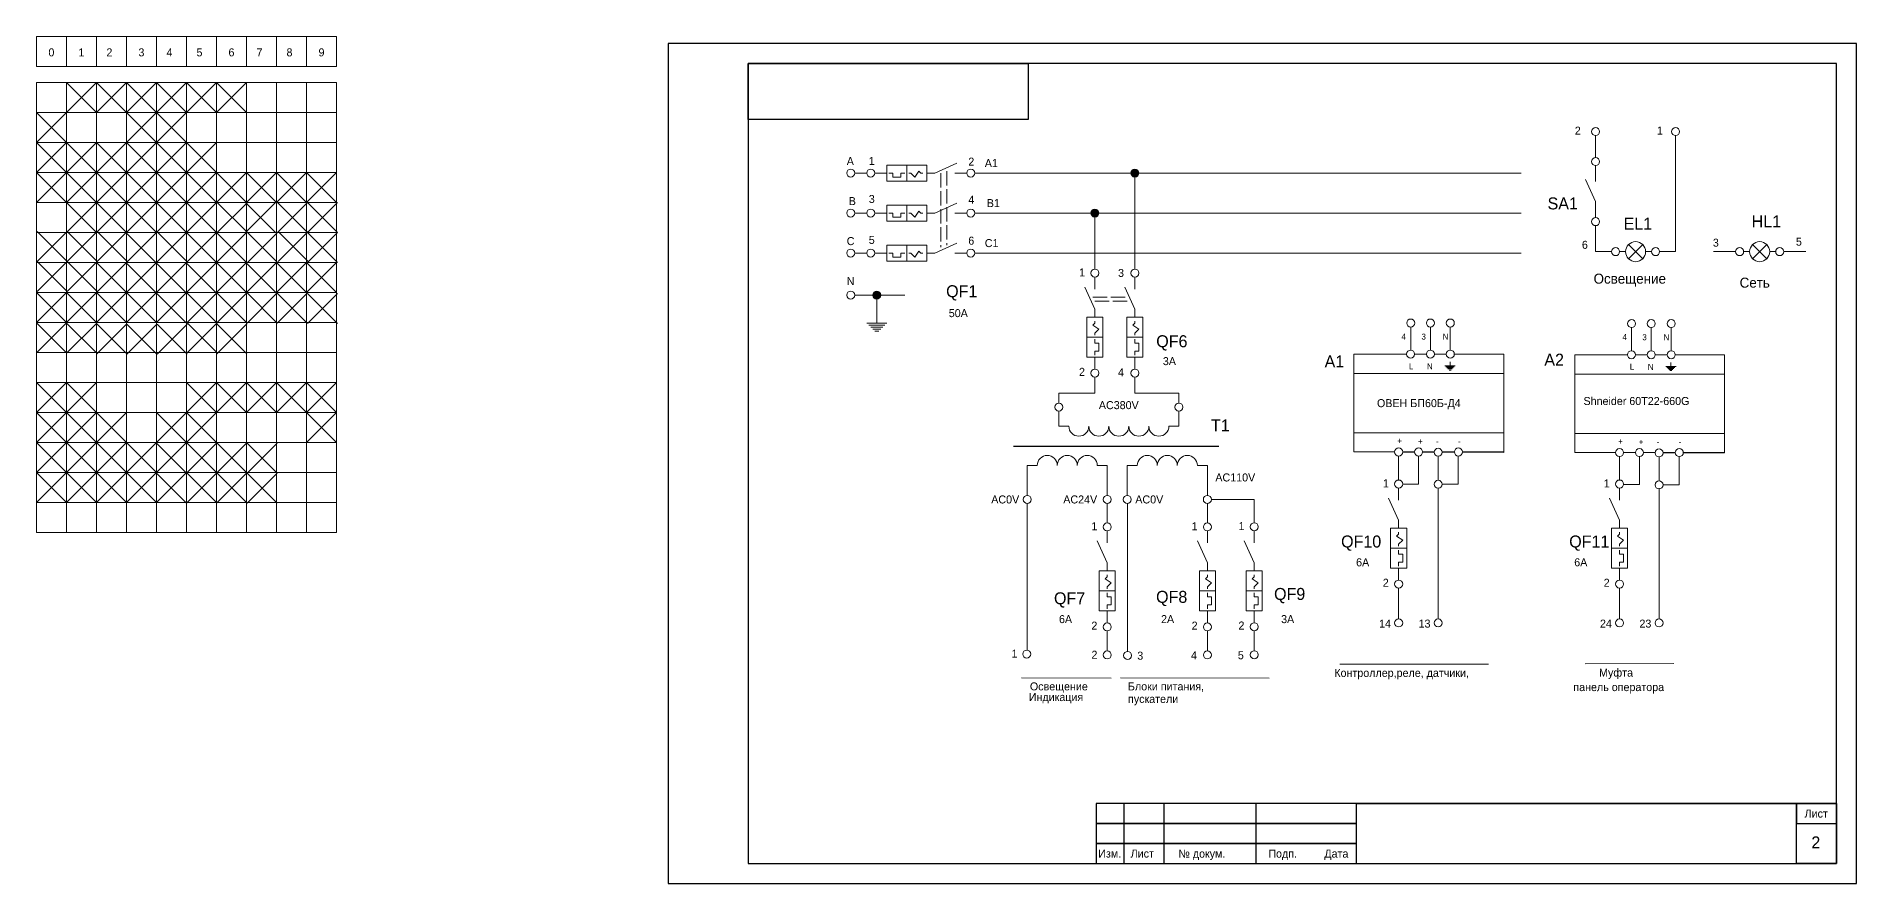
# Model space of a CAD drawing. Header units: millimetres. Extents: x -171 to 3674, y -1112 to 795.
# Drawn here: x 1458.3 to 1913.1, y -584.8 to -373.1 of the extents above; entities that cross this region are included whole.
import ezdxf

# ---------------------------------------------------------------- set-up
doc = ezdxf.new("R2010")
doc.units = ezdxf.units.MM
doc.linetypes.add('ACAD_ISO02W100', pattern=[15, 12, -3])
for name, color, linetype, lineweight in [('Маркировка', 7, 'Continuous', 25), ('РАМКА', 7, 'Continuous', 30), ('Элементы', 7, 'Continuous', 18)]:
    doc.layers.add(name, color=color, linetype=linetype, lineweight=lineweight)
doc.styles.get("Standard").update_dxf_attribs({"font": 'cad2win.shx'})

msp = doc.modelspace()

# ---------------------------------------------------------------- hatches: boundary and pattern name
at = {"layer": 'Элементы'}
h = msp.add_hatch(color=256, dxfattribs=at)
h.dxf.hatch_style = 1
h.paths.add_polyline_path([(1733.75, -407.25, 1), (1731.75, -407.25, 1)])
h = msp.add_hatch(color=256, dxfattribs=at)
h.dxf.hatch_style = 1
h.paths.add_polyline_path([(1723.75, -417.25, 1), (1721.75, -417.25, 1)])
h = msp.add_hatch(color=256, dxfattribs=at)
h.dxf.hatch_style = 1
h.paths.add_polyline_path([(1669.25, -437.75, 1), (1667.25, -437.75, 1)])

# ---------------------------------------------------------------- linework, layer by layer
at = {"layer": 'РАМКА'}
for p, q in [((1908.1, -379.83), (1636.1, -379.83)), ((1636.1, -379.83), (1636.1, -579.83)), ((1908.1, -579.83), (1908.1, -379.83)), ((1636.1, -579.83), (1908.1, -579.83)), ((1723.1, -579.83), (1908.1, -579.83)), ((1723.1, -579.83), (1908.1, -579.83)), ((1723.1, -579.83), (1908.1, -579.83))]:
    msp.add_line(p, q, dxfattribs=at)
at = {"layer": 'РАМКА', "lineweight": 35}
msp.add_line((1788.1, -564.83), (1908.1, -564.83), dxfattribs=at)
at = {"layer": 'РАМКА'}
for points in [[(1913.1, -374.83), (1616.1, -374.83), (1616.1, -584.83), (1913.1, -584.83)], [(1706.1, -379.83), (1706.1, -393.83), (1636.1, -393.83), (1636.1, -379.83)], [(1723.1, -579.83), (1740.1, -579.83), (1740.08, -564.83), (1723.08, -564.83)], [(1723.1, -569.83), (1788.1, -569.83), (1788.1, -564.83), (1723.1, -564.83)], [(1723.1, -579.83), (1730.1, -579.83), (1730.1, -564.83), (1723.1, -564.83)], [(1723.1, -579.83), (1763.1, -579.83), (1763.1, -564.83), (1723.1, -564.83)], [(1908.1, -579.83), (1898.1, -579.83), (1898.1, -564.83), (1908.1, -564.83)], [(1908.1, -564.83), (1898.1, -564.83), (1898.1, -569.83), (1908.1, -569.83)], [(1723.1, -574.83), (1788.1, -574.83), (1788.1, -569.83), (1723.1, -569.83)], [(1723.1, -579.83), (1788.1, -579.83), (1788.1, -574.83), (1723.1, -574.83)]]:
    msp.add_lwpolyline(points, close=True, dxfattribs=at)
at = {"layer": 'Элементы', "lineweight": 15}
for p, q in [((1465.76, -384.59), (1473.26, -392.09)), ((1473.26, -384.59), (1465.76, -392.09)), ((1473.26, -384.59), (1480.76, -392.09)), ((1480.76, -384.59), (1473.26, -392.09)), ((1480.76, -384.59), (1488.26, -392.09)), ((1488.26, -384.59), (1480.76, -392.09)), ((1488.26, -384.59), (1495.76, -392.09)), ((1495.76, -384.59), (1488.26, -392.09)), ((1495.76, -384.59), (1503.26, -392.09)), ((1503.26, -384.59), (1495.76, -392.09)), ((1503.26, -384.59), (1510.76, -392.09)), ((1510.76, -384.59), (1503.26, -392.09)), ((1458.26, -392.09), (1465.76, -399.59)), ((1465.76, -392.09), (1458.26, -399.59)), ((1480.76, -392.09), (1488.26, -399.59)), ((1488.26, -392.09), (1480.76, -399.59)), ((1488.26, -392.09), (1495.76, -399.59)), ((1495.76, -392.09), (1488.26, -399.59)), ((1458.26, -399.59), (1465.76, -407.09)), ((1465.76, -399.59), (1458.26, -407.09)), ((1465.76, -399.59), (1473.26, -407.09)), ((1473.26, -399.59), (1465.76, -407.09)), ((1473.26, -399.59), (1480.76, -407.09)), ((1480.76, -399.59), (1473.26, -407.09)), ((1480.76, -399.59), (1488.26, -407.09)), ((1488.26, -399.59), (1480.76, -407.09)), ((1488.26, -399.59), (1495.76, -407.09)), ((1495.76, -399.59), (1488.26, -407.09)), ((1495.76, -399.59), (1503.26, -407.09)), ((1503.26, -399.59), (1495.76, -407.09)), ((1847.88, -397.89), (1847.88, -403.39)), ((1867.88, -426.89), (1867.88, -397.89)), ((1458.26, -407.09), (1465.76, -414.59)), ((1465.76, -407.09), (1458.26, -414.59)), ((1465.76, -407.09), (1473.26, -414.59)), ((1473.26, -407.09), (1465.76, -414.59)), ((1473.26, -407.09), (1480.76, -414.59)), ((1480.76, -407.09), (1473.26, -414.59)), ((1480.76, -407.09), (1488.26, -414.59)), ((1488.26, -407.09), (1480.76, -414.59)), ((1488.26, -407.09), (1495.76, -414.59)), ((1495.76, -407.09), (1488.26, -414.59)), ((1495.76, -407.09), (1503.26, -414.59)), ((1503.26, -407.09), (1495.76, -414.59)), ((1503.26, -407.09), (1510.76, -414.59)), ((1510.76, -407.09), (1503.26, -414.59)), ((1510.76, -407.09), (1518.26, -414.59)), ((1518.26, -407.09), (1510.76, -414.59)), ((1518.26, -407.09), (1525.76, -414.59)), ((1525.76, -407.09), (1518.26, -414.59)), ((1525.76, -407.09), (1533.26, -414.59)), ((1533.26, -407.09), (1525.76, -414.59)), ((1692.75, -407.25), (1829.25, -407.25)), ((1732.75, -431.25), (1732.75, -407.25)), ((1465.76, -414.59), (1473.26, -422.09)), ((1473.26, -414.59), (1465.76, -422.09)), ((1473.26, -414.59), (1480.76, -422.09)), ((1480.76, -414.59), (1473.26, -422.09)), ((1480.76, -414.59), (1488.26, -422.09)), ((1488.26, -414.59), (1480.76, -422.09)), ((1488.26, -414.59), (1495.76, -422.09)), ((1495.76, -414.59), (1488.26, -422.09)), ((1495.76, -414.59), (1503.26, -422.09)), ((1503.26, -414.59), (1495.76, -422.09)), ((1503.47, -414.59), (1510.97, -422.09)), ((1510.97, -414.59), (1503.47, -422.09)), ((1510.47, -414.59), (1517.97, -422.09)), ((1517.97, -414.59), (1510.47, -422.09)), ((1518.47, -414.59), (1525.97, -422.09)), ((1525.97, -414.59), (1518.47, -422.09)), ((1525.97, -414.59), (1533.47, -422.09)), ((1533.47, -414.59), (1525.97, -422.09)), ((1692.75, -417.25), (1829.25, -417.25)), ((1722.75, -431.25), (1722.75, -417.25)), ((1458.47, -421.87), (1465.97, -429.37)), ((1465.97, -421.87), (1458.47, -429.37)), ((1465.97, -421.87), (1473.47, -429.37)), ((1473.47, -421.87), (1465.97, -429.37)), ((1473.47, -421.87), (1480.97, -429.37)), ((1480.97, -421.87), (1473.47, -429.37)), ((1480.69, -422.15), (1488.19, -429.65)), ((1488.19, -422.15), (1480.69, -429.65)), ((1488.41, -421.94), (1495.91, -429.44)), ((1495.91, -421.94), (1488.41, -429.44)), ((1495.76, -422.09), (1503.26, -429.59)), ((1503.26, -422.09), (1495.76, -429.59)), ((1503.26, -422.09), (1510.76, -429.59)), ((1510.76, -422.09), (1503.26, -429.59)), ((1510.97, -422.09), (1518.47, -429.59)), ((1518.47, -422.09), (1510.97, -429.59)), ((1518.69, -421.87), (1526.19, -429.37)), ((1526.19, -421.87), (1518.69, -429.37)), ((1525.97, -422.09), (1533.47, -429.59)), ((1533.47, -422.09), (1525.97, -429.59)), ((1847.88, -426.89), (1847.88, -420.39)), ((1692.75, -427.25), (1829.25, -427.25)), ((1851.88, -426.89), (1847.88, -426.89)), ((1863.88, -426.89), (1867.88, -426.89)), ((1882.88, -426.89), (1877.38, -426.89)), ((1900.38, -426.89), (1894.88, -426.89)), ((1458.47, -429.37), (1465.97, -436.87)), ((1465.97, -429.37), (1458.47, -436.87)), ((1465.97, -429.37), (1473.47, -436.87)), ((1473.47, -429.37), (1465.97, -436.87)), ((1473.26, -429.59), (1480.76, -437.09)), ((1480.76, -429.59), (1473.26, -437.09)), ((1480.69, -429.65), (1488.19, -437.15)), ((1488.19, -429.65), (1480.69, -437.15)), ((1488.19, -429.65), (1495.69, -437.15)), ((1495.69, -429.65), (1488.19, -437.15)), ((1495.69, -429.65), (1503.19, -437.15)), ((1503.19, -429.65), (1495.69, -437.15)), ((1503.26, -429.59), (1510.76, -437.09)), ((1510.76, -429.59), (1503.26, -437.09)), ((1510.69, -429.65), (1518.19, -437.15)), ((1518.19, -429.65), (1510.69, -437.15)), ((1518.26, -429.59), (1525.76, -437.09)), ((1525.76, -429.59), (1518.26, -437.09)), ((1525.76, -429.59), (1533.26, -437.09)), ((1533.26, -429.59), (1525.76, -437.09)), ((1458.26, -437.09), (1465.76, -444.59)), ((1465.76, -437.09), (1458.26, -444.59)), ((1465.76, -437.09), (1473.26, -444.59)), ((1473.26, -437.09), (1465.76, -444.59)), ((1473.26, -437.09), (1480.76, -444.59)), ((1480.76, -437.09), (1473.26, -444.59)), ((1480.76, -437.09), (1488.26, -444.59)), ((1488.26, -437.09), (1480.76, -444.59)), ((1488.19, -437.15), (1495.69, -444.65)), ((1495.69, -437.15), (1488.19, -444.65)), ((1495.82, -437.15), (1503.32, -444.65)), ((1503.32, -437.15), (1495.82, -444.65)), ((1503.32, -437.15), (1510.82, -444.65)), ((1510.82, -437.15), (1503.32, -444.65)), ((1510.89, -437.22), (1518.39, -444.72)), ((1518.39, -437.22), (1510.89, -444.72)), ((1518.45, -437.28), (1525.95, -444.78)), ((1525.95, -437.28), (1518.45, -444.78)), ((1526.01, -437.34), (1533.51, -444.84)), ((1533.51, -437.34), (1526.01, -444.84)), ((1662.75, -437.75), (1675.25, -437.75)), ((1668.25, -437.75), (1668.25, -442.75)), ((1458.32, -444.65), (1465.82, -452.15)), ((1465.82, -444.65), (1458.32, -452.15)), ((1465.82, -444.78), (1473.32, -452.28)), ((1473.32, -444.78), (1465.82, -452.28)), ((1473.32, -444.91), (1480.82, -452.41)), ((1480.82, -444.91), (1473.32, -452.41)), ((1480.89, -444.97), (1488.39, -452.47)), ((1488.39, -444.97), (1480.89, -452.47)), ((1488.45, -445.03), (1495.95, -452.53)), ((1495.95, -445.03), (1488.45, -452.53)), ((1495.95, -444.65), (1503.45, -452.15)), ((1503.45, -444.65), (1495.95, -452.15)), ((1503.32, -444.91), (1510.82, -452.41)), ((1510.82, -444.91), (1503.32, -452.41)), ((1801.68, -445.72), (1801.68, -451.5)), ((1806.59, -445.72), (1806.59, -451.5)), ((1811.58, -445.72), (1811.58, -451.5)), ((1856.87, -445.87), (1856.87, -451.65)), ((1861.78, -445.87), (1861.78, -451.65)), ((1866.77, -445.87), (1866.77, -451.65)), ((1722.75, -462.25), (1722.75, -458.25)), ((1732.75, -458.25), (1732.75, -462.25)), ((1458.26, -459.59), (1465.76, -467.09)), ((1465.76, -459.59), (1458.26, -467.09)), ((1465.76, -459.59), (1473.26, -467.09)), ((1473.26, -459.59), (1465.76, -467.09)), ((1495.76, -459.59), (1503.26, -467.09)), ((1503.26, -459.59), (1495.76, -467.09)), ((1503.26, -459.59), (1510.76, -467.09)), ((1510.76, -459.59), (1503.26, -467.09)), ((1510.76, -459.59), (1518.26, -467.09)), ((1518.26, -459.59), (1510.76, -467.09)), ((1518.26, -459.59), (1525.76, -467.09)), ((1525.76, -459.59), (1518.26, -467.09)), ((1525.76, -459.59), (1533.26, -467.09)), ((1533.26, -459.59), (1525.76, -467.09)), ((1713.75, -464.75), (1713.75, -462.25)), ((1713.75, -462.25), (1722.75, -462.25)), ((1732.75, -462.25), (1743.75, -462.25)), ((1743.75, -462.25), (1743.75, -464.75)), ((1458.26, -467.09), (1465.76, -474.59)), ((1465.76, -467.09), (1458.26, -474.59)), ((1465.76, -467.09), (1473.26, -474.59)), ((1473.26, -467.09), (1465.76, -474.59)), ((1473.26, -467.09), (1480.76, -474.59)), ((1480.76, -467.09), (1473.26, -474.59)), ((1488.26, -467.09), (1495.76, -474.59)), ((1495.76, -467.09), (1488.26, -474.59)), ((1495.76, -467.09), (1503.26, -474.59)), ((1503.26, -467.09), (1495.76, -474.59)), ((1525.76, -467.09), (1533.26, -474.59)), ((1533.26, -467.09), (1525.76, -474.59)), ((1713.75, -470.5), (1713.75, -466.75)), ((1743.75, -470.5), (1743.75, -466.75)), ((1716.25, -470.5), (1713.75, -470.5)), ((1741.25, -470.5), (1743.75, -470.5)), ((1458.26, -474.59), (1465.76, -482.09)), ((1465.76, -474.59), (1458.26, -482.09)), ((1465.76, -474.59), (1473.26, -482.09)), ((1473.26, -474.59), (1465.76, -482.09)), ((1473.26, -474.59), (1480.76, -482.09)), ((1480.76, -474.59), (1473.26, -482.09)), ((1480.76, -474.59), (1488.26, -482.09)), ((1488.26, -474.59), (1480.76, -482.09)), ((1488.19, -474.65), (1495.69, -482.15)), ((1495.69, -474.65), (1488.19, -482.15)), ((1495.82, -474.65), (1503.32, -482.15)), ((1503.32, -474.65), (1495.82, -482.15)), ((1503.32, -474.65), (1510.82, -482.15)), ((1510.82, -474.65), (1503.32, -482.15)), ((1510.89, -474.72), (1518.39, -482.22)), ((1518.39, -474.72), (1510.89, -482.22)), ((1458.26, -482.09), (1465.76, -489.59)), ((1465.76, -482.09), (1458.26, -489.59)), ((1465.76, -482.09), (1473.26, -489.59)), ((1473.26, -482.09), (1465.76, -489.59)), ((1473.26, -482.09), (1480.76, -489.59)), ((1480.76, -482.09), (1473.26, -489.59)), ((1480.76, -482.09), (1488.26, -489.59)), ((1488.26, -482.09), (1480.76, -489.59)), ((1705.86, -480.32), (1705.86, -487.82)), ((1705.86, -480.32), (1708.36, -480.32)), ((1723.36, -480.32), (1725.86, -480.32)), ((1725.86, -480.32), (1725.86, -487.82)), ((1730.86, -480.32), (1730.86, -487.82)), ((1730.86, -480.32), (1733.36, -480.32)), ((1748.36, -480.32), (1750.86, -480.32)), ((1750.86, -480.32), (1750.86, -487.82)), ((1798.67, -477.96), (1798.67, -483.96)), ((1803.66, -477.96), (1803.66, -484.96)), ((1808.54, -478.03), (1808.54, -484.03)), ((1813.54, -478.03), (1813.54, -485.03)), ((1853.86, -478.11), (1853.86, -483.96)), ((1858.85, -478.11), (1858.85, -485.11)), ((1863.73, -478.17), (1863.73, -484.17)), ((1868.73, -478.17), (1868.73, -485.17)), ((1488.19, -482.15), (1495.69, -489.65)), ((1495.69, -482.15), (1488.19, -489.65)), ((1495.82, -482.15), (1503.32, -489.65)), ((1503.32, -482.15), (1495.82, -489.65)), ((1503.32, -482.15), (1510.82, -489.65)), ((1510.82, -482.15), (1503.32, -489.65)), ((1510.89, -482.22), (1518.39, -489.72)), ((1518.39, -482.22), (1510.89, -489.72)), ((1803.66, -484.96), (1799.67, -484.96)), ((1808.54, -486.03), (1808.54, -518.69)), ((1813.54, -485.03), (1809.54, -485.03)), ((1858.85, -485.11), (1854.85, -485.1)), ((1863.73, -486.03), (1863.73, -518.69)), ((1868.73, -485.17), (1864.73, -485.17)), ((1705.86, -489.82), (1705.86, -526.48)), ((1725.86, -489.82), (1725.86, -494.61)), ((1730.93, -489.82), (1730.93, -526.82)), ((1750.86, -489.82), (1750.86, -494.61)), ((1751.86, -488.82), (1762.59, -488.82)), ((1762.59, -488.82), (1762.59, -494.65)), ((1798.67, -510.96), (1798.67, -518.69)), ((1853.86, -510.96), (1853.86, -518.69)), ((1725.83, -521.68), (1725.83, -526.68)), ((1750.88, -521.68), (1750.88, -526.68)), ((1762.59, -521.65), (1762.59, -526.65)), ((1783.96, -529.95), (1821.08, -530.01)), ((1845.28, -529.91), (1867.44, -529.8)), ((1704.39, -533.44), (1726.8, -533.47)), ((1729.18, -533.42), (1766.3, -533.47))]:
    msp.add_line(p, q, dxfattribs=at)
at = {"layer": 'Элементы'}
for p, q in [((1682.75, -407.25), (1688.25, -404.75)), ((1662.75, -407.25), (1665.75, -407.25)), ((1667.75, -407.25), (1670.75, -407.25)), ((1671.25, -407.25), (1672.25, -407.25)), ((1672.25, -407.25), (1672.25, -408.25)), ((1672.25, -408.25), (1674.25, -408.25)), ((1674.25, -408.25), (1674.25, -407.25)), ((1674.25, -407.25), (1675.25, -407.25)), ((1675.75, -405.25), (1675.75, -409.25)), ((1676.25, -407.25), (1676.75, -407.25)), ((1676.75, -407.25), (1677.75, -408.25)), ((1677.75, -408.25), (1678.75, -406.75)), ((1678.75, -406.75), (1679.25, -407.25)), ((1679.25, -407.25), (1679.75, -407.25)), ((1680.75, -407.25), (1682.75, -407.25)), ((1687.75, -407.25), (1690.75, -407.25)), ((1847.88, -414.39), (1845.38, -408.89)), ((1847.88, -409.39), (1847.88, -405.39)), ((1662.75, -417.25), (1665.75, -417.25)), ((1667.75, -417.25), (1670.75, -417.25)), ((1671.25, -417.25), (1672.25, -417.25)), ((1672.25, -417.25), (1672.25, -418.25)), ((1672.25, -418.25), (1674.25, -418.25)), ((1674.25, -418.25), (1674.25, -417.25)), ((1674.25, -417.25), (1675.25, -417.25)), ((1675.75, -415.25), (1675.75, -419.25)), ((1676.25, -417.25), (1676.75, -417.25)), ((1676.75, -417.25), (1677.75, -418.25)), ((1677.75, -418.25), (1678.75, -416.75)), ((1678.75, -416.75), (1679.25, -417.25)), ((1679.25, -417.25), (1679.75, -417.25)), ((1680.75, -417.25), (1682.75, -417.25)), ((1682.75, -417.25), (1688.25, -414.75)), ((1687.75, -417.25), (1690.75, -417.25)), ((1847.88, -418.39), (1847.88, -414.39)), ((1662.75, -427.25), (1665.75, -427.25)), ((1667.75, -427.25), (1670.75, -427.25)), ((1671.25, -427.25), (1672.25, -427.25)), ((1672.25, -427.25), (1672.25, -428.25)), ((1674.25, -428.25), (1674.25, -427.25)), ((1674.25, -427.25), (1675.25, -427.25)), ((1675.75, -425.25), (1675.75, -429.25)), ((1676.25, -427.25), (1676.75, -427.25)), ((1676.75, -427.25), (1677.75, -428.25)), ((1677.75, -428.25), (1678.75, -426.75)), ((1678.75, -426.75), (1679.25, -427.25)), ((1679.25, -427.25), (1679.75, -427.25)), ((1680.75, -427.25), (1682.75, -427.25)), ((1682.75, -427.25), (1688.25, -424.75)), ((1687.75, -427.25), (1690.75, -427.25)), ((1853.88, -426.89), (1855.38, -426.89)), ((1856.12, -428.66), (1859.65, -425.12)), ((1856.12, -425.12), (1859.65, -428.66)), ((1861.88, -426.89), (1860.38, -426.89)), ((1884.88, -426.89), (1886.38, -426.89)), ((1887.12, -428.66), (1890.65, -425.12)), ((1887.12, -425.12), (1890.65, -428.66)), ((1892.88, -426.89), (1891.38, -426.89)), ((1672.25, -428.25), (1674.25, -428.25)), ((1722.75, -441.25), (1720.25, -435.75)), ((1722.75, -436.25), (1722.75, -433.25)), ((1732.75, -441.25), (1730.25, -435.75)), ((1732.75, -436.25), (1732.75, -433.25)), ((1665.75, -444.75), (1670.75, -444.75)), ((1666.25, -445.25), (1670.25, -445.25)), ((1668.25, -442.75), (1668.25, -444.75)), ((1722.25, -445.25), (1722.75, -444.75)), ((1723.75, -446.25), (1722.25, -445.25)), ((1722.75, -443.25), (1722.75, -441.25)), ((1722.75, -444.75), (1722.75, -444.25)), ((1732.25, -445.25), (1732.75, -444.75)), ((1733.75, -446.25), (1732.25, -445.25)), ((1732.75, -443.25), (1732.75, -441.25)), ((1732.75, -444.75), (1732.75, -444.25)), ((1666.75, -445.75), (1669.75, -445.75)), ((1667.25, -446.25), (1669.25, -446.25)), ((1667.75, -446.75), (1668.75, -446.75)), ((1720.75, -448.25), (1724.75, -448.25)), ((1722.75, -447.25), (1723.75, -446.25)), ((1722.75, -447.75), (1722.75, -447.25)), ((1722.75, -449.75), (1722.75, -448.75)), ((1723.75, -449.75), (1722.75, -449.75)), ((1723.75, -451.75), (1723.75, -449.75)), ((1730.75, -448.25), (1734.75, -448.25)), ((1732.75, -447.25), (1733.75, -446.25)), ((1732.75, -447.75), (1732.75, -447.25)), ((1732.75, -449.75), (1732.75, -448.75)), ((1733.75, -449.75), (1732.75, -449.75)), ((1733.75, -451.75), (1733.75, -449.75)), ((1722.75, -452.75), (1722.75, -451.75)), ((1722.75, -451.75), (1723.75, -451.75)), ((1722.75, -456.25), (1722.75, -453.25)), ((1732.75, -452.75), (1732.75, -451.75)), ((1732.75, -451.75), (1733.75, -451.75)), ((1732.75, -456.25), (1732.75, -453.25)), ((1811.5, -454.41), (1811.5, -455.44)), ((1866.7, -454.55), (1866.7, -455.58)), ((1810.22, -455.44), (1812.79, -455.44)), ((1810.48, -455.7), (1812.53, -455.7)), ((1810.73, -455.95), (1812.27, -455.95)), ((1810.99, -456.21), (1812.02, -456.21)), ((1811.25, -456.47), (1811.76, -456.47)), ((1865.41, -455.58), (1867.98, -455.58)), ((1865.67, -455.84), (1867.72, -455.84)), ((1865.92, -456.1), (1867.47, -456.1)), ((1866.18, -456.35), (1867.21, -456.35)), ((1866.44, -456.61), (1866.95, -456.61)), ((1798.67, -488.96), (1798.67, -485.96)), ((1853.86, -488.96), (1853.86, -485.96)), ((1798.67, -493.96), (1796.17, -488.46)), ((1853.86, -493.96), (1851.36, -488.46)), ((1798.67, -495.96), (1798.67, -493.96)), ((1853.86, -495.96), (1853.86, -493.96)), ((1725.83, -504.68), (1723.33, -499.18)), ((1725.83, -499.68), (1725.83, -496.68)), ((1750.88, -504.68), (1748.38, -499.18)), ((1750.88, -499.68), (1750.88, -496.68)), ((1762.59, -504.65), (1760.09, -499.15)), ((1762.59, -499.65), (1762.59, -496.65)), ((1798.17, -497.96), (1798.67, -497.46)), ((1799.67, -498.96), (1798.17, -497.96)), ((1798.67, -497.46), (1798.67, -496.96)), ((1798.67, -499.96), (1799.67, -498.96)), ((1798.67, -500.46), (1798.67, -499.96)), ((1853.36, -497.96), (1853.86, -497.46)), ((1854.86, -498.96), (1853.36, -497.96)), ((1853.86, -497.46), (1853.86, -496.96)), ((1853.86, -499.96), (1854.86, -498.96)), ((1853.86, -500.46), (1853.86, -499.96)), ((1725.83, -506.68), (1725.83, -504.68)), ((1750.88, -506.68), (1750.88, -504.68)), ((1762.59, -506.65), (1762.59, -504.65)), ((1796.67, -500.96), (1800.67, -500.96)), ((1798.67, -502.46), (1798.67, -501.46)), ((1799.67, -502.46), (1798.67, -502.46)), ((1798.67, -505.46), (1798.67, -504.46)), ((1798.67, -504.46), (1799.67, -504.46)), ((1799.67, -504.46), (1799.67, -502.46)), ((1851.86, -500.96), (1855.86, -500.96)), ((1853.86, -502.46), (1853.86, -501.46)), ((1854.86, -502.46), (1853.86, -502.46)), ((1853.86, -505.46), (1853.86, -504.46)), ((1853.86, -504.46), (1854.86, -504.46)), ((1854.86, -504.46), (1854.86, -502.46)), ((1725.33, -508.68), (1725.83, -508.18)), ((1726.83, -509.68), (1725.33, -508.68)), ((1725.83, -508.18), (1725.83, -507.68)), ((1750.38, -508.68), (1750.88, -508.18)), ((1751.88, -509.68), (1750.38, -508.68)), ((1750.88, -508.18), (1750.88, -507.68)), ((1762.09, -508.65), (1762.59, -508.15)), ((1763.59, -509.65), (1762.09, -508.65)), ((1762.59, -508.15), (1762.59, -507.65)), ((1798.67, -508.96), (1798.67, -505.96)), ((1853.86, -508.96), (1853.86, -505.96)), ((1723.83, -511.68), (1727.83, -511.68)), ((1725.83, -510.68), (1726.83, -509.68)), ((1725.83, -511.18), (1725.83, -510.68)), ((1725.83, -513.18), (1725.83, -512.18)), ((1726.83, -513.18), (1725.83, -513.18)), ((1726.83, -515.18), (1726.83, -513.18)), ((1748.88, -511.68), (1752.88, -511.68)), ((1750.88, -510.68), (1751.88, -509.68)), ((1750.88, -511.18), (1750.88, -510.68)), ((1750.88, -513.18), (1750.88, -512.18)), ((1751.88, -513.18), (1750.88, -513.18)), ((1751.88, -515.18), (1751.88, -513.18)), ((1760.59, -511.65), (1764.59, -511.65)), ((1762.59, -510.65), (1763.59, -509.65)), ((1762.59, -511.15), (1762.59, -510.65)), ((1762.59, -513.15), (1762.59, -512.15)), ((1763.59, -513.15), (1762.59, -513.15)), ((1763.59, -515.15), (1763.59, -513.15)), ((1725.83, -516.18), (1725.83, -515.18)), ((1725.83, -515.18), (1726.83, -515.18)), ((1725.83, -519.68), (1725.83, -516.68)), ((1750.88, -516.18), (1750.88, -515.18)), ((1750.88, -515.18), (1751.88, -515.18)), ((1750.88, -519.68), (1750.88, -516.68)), ((1762.59, -516.15), (1762.59, -515.15)), ((1762.59, -515.15), (1763.59, -515.15)), ((1762.59, -519.65), (1762.59, -516.65))]:
    msp.add_line(p, q, dxfattribs=at)
at = {"layer": 'Элементы', "linetype": 'ACAD_ISO02W100', "lineweight": 15, "ltscale": 0.3}
for p, q in [((1684.25, -407.25), (1684.25, -425.75)), ((1685.75, -406.75), (1685.75, -425.25)), ((1722.25, -438.25), (1730.75, -438.25)), ((1722.75, -439.25), (1731.25, -439.25))]:
    msp.add_line(p, q, dxfattribs=at)
at = {"layer": 'Элементы', "lineweight": 30}
msp.add_line((1702.44, -475.5), (1753.73, -475.5), dxfattribs=at)
at = {"layer": 'Элементы', "lineweight": 15}
for points in [[(1458.26, -373.09), (1465.76, -373.09), (1465.76, -380.59), (1458.26, -380.59)], [(1465.76, -373.09), (1473.26, -373.09), (1473.26, -380.59), (1465.76, -380.59)], [(1473.26, -373.09), (1480.76, -373.09), (1480.76, -380.59), (1473.26, -380.59)], [(1480.76, -373.09), (1488.26, -373.09), (1488.26, -380.59), (1480.76, -380.59)], [(1488.26, -373.09), (1495.76, -373.09), (1495.76, -380.59), (1488.26, -380.59)], [(1495.76, -373.09), (1503.26, -373.09), (1503.26, -380.59), (1495.76, -380.59)], [(1503.26, -373.09), (1510.76, -373.09), (1510.76, -380.59), (1503.26, -380.59)], [(1510.76, -373.09), (1518.26, -373.09), (1518.26, -380.59), (1510.76, -380.59)], [(1518.26, -373.09), (1525.76, -373.09), (1525.76, -380.59), (1518.26, -380.59)], [(1525.76, -373.09), (1533.26, -373.09), (1533.26, -380.59), (1525.76, -380.59)], [(1458.26, -384.59), (1465.76, -384.59), (1465.76, -392.09), (1458.26, -392.09)], [(1465.76, -384.59), (1473.26, -384.59), (1473.26, -392.09), (1465.76, -392.09)], [(1473.26, -384.59), (1480.76, -384.59), (1480.76, -392.09), (1473.26, -392.09)], [(1480.76, -384.59), (1488.26, -384.59), (1488.26, -392.09), (1480.76, -392.09)], [(1488.26, -384.59), (1495.76, -384.59), (1495.76, -392.09), (1488.26, -392.09)], [(1495.76, -384.59), (1503.26, -384.59), (1503.26, -392.09), (1495.76, -392.09)], [(1503.26, -384.59), (1510.76, -384.59), (1510.76, -392.09), (1503.26, -392.09)], [(1510.76, -384.59), (1518.26, -384.59), (1518.26, -392.09), (1510.76, -392.09)], [(1518.26, -384.59), (1525.76, -384.59), (1525.76, -392.09), (1518.26, -392.09)], [(1525.76, -384.59), (1533.26, -384.59), (1533.26, -392.09), (1525.76, -392.09)], [(1458.26, -392.09), (1465.76, -392.09), (1465.76, -399.59), (1458.26, -399.59)], [(1465.76, -392.09), (1473.26, -392.09), (1473.26, -399.59), (1465.76, -399.59)], [(1473.26, -392.09), (1480.76, -392.09), (1480.76, -399.59), (1473.26, -399.59)], [(1480.76, -392.09), (1488.26, -392.09), (1488.26, -399.59), (1480.76, -399.59)], [(1488.26, -392.09), (1495.76, -392.09), (1495.76, -399.59), (1488.26, -399.59)], [(1495.76, -392.09), (1503.26, -392.09), (1503.26, -399.59), (1495.76, -399.59)], [(1503.26, -392.09), (1510.76, -392.09), (1510.76, -399.59), (1503.26, -399.59)], [(1510.76, -392.09), (1518.26, -392.09), (1518.26, -399.59), (1510.76, -399.59)], [(1518.26, -392.09), (1525.76, -392.09), (1525.76, -399.59), (1518.26, -399.59)], [(1525.76, -392.09), (1533.26, -392.09), (1533.26, -399.59), (1525.76, -399.59)], [(1458.26, -399.59), (1465.76, -399.59), (1465.76, -407.09), (1458.26, -407.09)], [(1465.76, -399.59), (1473.26, -399.59), (1473.26, -407.09), (1465.76, -407.09)], [(1473.26, -399.59), (1480.76, -399.59), (1480.76, -407.09), (1473.26, -407.09)], [(1480.76, -399.59), (1488.26, -399.59), (1488.26, -407.09), (1480.76, -407.09)], [(1488.26, -399.59), (1495.76, -399.59), (1495.76, -407.09), (1488.26, -407.09)], [(1495.76, -399.59), (1503.26, -399.59), (1503.26, -407.09), (1495.76, -407.09)], [(1503.26, -399.59), (1510.76, -399.59), (1510.76, -407.09), (1503.26, -407.09)], [(1510.76, -399.59), (1518.26, -399.59), (1518.26, -407.09), (1510.76, -407.09)], [(1518.26, -399.59), (1525.76, -399.59), (1525.76, -407.09), (1518.26, -407.09)], [(1525.76, -399.59), (1533.26, -399.59), (1533.26, -407.09), (1525.76, -407.09)], [(1458.26, -407.09), (1465.76, -407.09), (1465.76, -414.59), (1458.26, -414.59)], [(1465.76, -407.09), (1473.26, -407.09), (1473.26, -414.59), (1465.76, -414.59)], [(1473.26, -407.09), (1480.76, -407.09), (1480.76, -414.59), (1473.26, -414.59)], [(1480.76, -407.09), (1488.26, -407.09), (1488.26, -414.59), (1480.76, -414.59)], [(1488.26, -407.09), (1495.76, -407.09), (1495.76, -414.59), (1488.26, -414.59)], [(1495.76, -407.09), (1503.26, -407.09), (1503.26, -414.59), (1495.76, -414.59)], [(1503.26, -407.09), (1510.76, -407.09), (1510.76, -414.59), (1503.26, -414.59)], [(1510.76, -407.09), (1518.26, -407.09), (1518.26, -414.59), (1510.76, -414.59)], [(1518.26, -407.09), (1525.76, -407.09), (1525.76, -414.59), (1518.26, -414.59)], [(1525.76, -407.09), (1533.26, -407.09), (1533.26, -414.59), (1525.76, -414.59)], [(1458.26, -414.59), (1465.76, -414.59), (1465.76, -422.09), (1458.26, -422.09)], [(1465.76, -414.59), (1473.26, -414.59), (1473.26, -422.09), (1465.76, -422.09)], [(1473.26, -414.59), (1480.76, -414.59), (1480.76, -422.09), (1473.26, -422.09)], [(1480.76, -414.59), (1488.26, -414.59), (1488.26, -422.09), (1480.76, -422.09)], [(1488.26, -414.59), (1495.76, -414.59), (1495.76, -422.09), (1488.26, -422.09)], [(1495.76, -414.59), (1503.26, -414.59), (1503.26, -422.09), (1495.76, -422.09)], [(1503.26, -414.59), (1510.76, -414.59), (1510.76, -422.09), (1503.26, -422.09)], [(1510.76, -414.59), (1518.26, -414.59), (1518.26, -422.09), (1510.76, -422.09)], [(1518.26, -414.59), (1525.76, -414.59), (1525.76, -422.09), (1518.26, -422.09)], [(1525.76, -414.59), (1533.26, -414.59), (1533.26, -422.09), (1525.76, -422.09)], [(1458.26, -422.09), (1465.76, -422.09), (1465.76, -429.59), (1458.26, -429.59)], [(1465.76, -422.09), (1473.26, -422.09), (1473.26, -429.59), (1465.76, -429.59)], [(1473.26, -422.09), (1480.76, -422.09), (1480.76, -429.59), (1473.26, -429.59)], [(1480.76, -422.09), (1488.26, -422.09), (1488.26, -429.59), (1480.76, -429.59)], [(1488.26, -422.09), (1495.76, -422.09), (1495.76, -429.59), (1488.26, -429.59)], [(1495.76, -422.09), (1503.26, -422.09), (1503.26, -429.59), (1495.76, -429.59)], [(1503.26, -422.09), (1510.76, -422.09), (1510.76, -429.59), (1503.26, -429.59)], [(1510.76, -422.09), (1518.26, -422.09), (1518.26, -429.59), (1510.76, -429.59)], [(1518.26, -422.09), (1525.76, -422.09), (1525.76, -429.59), (1518.26, -429.59)], [(1525.76, -422.09), (1533.26, -422.09), (1533.26, -429.59), (1525.76, -429.59)], [(1458.26, -429.59), (1465.76, -429.59), (1465.76, -437.09), (1458.26, -437.09)], [(1465.76, -429.59), (1473.26, -429.59), (1473.26, -437.09), (1465.76, -437.09)], [(1473.26, -429.59), (1480.76, -429.59), (1480.76, -437.09), (1473.26, -437.09)], [(1480.76, -429.59), (1488.26, -429.59), (1488.26, -437.09), (1480.76, -437.09)], [(1488.26, -429.59), (1495.76, -429.59), (1495.76, -437.09), (1488.26, -437.09)], [(1495.76, -429.59), (1503.26, -429.59), (1503.26, -437.09), (1495.76, -437.09)], [(1503.26, -429.59), (1510.76, -429.59), (1510.76, -437.09), (1503.26, -437.09)], [(1510.76, -429.59), (1518.26, -429.59), (1518.26, -437.09), (1510.76, -437.09)], [(1518.26, -429.59), (1525.76, -429.59), (1525.76, -437.09), (1518.26, -437.09)], [(1525.76, -429.59), (1533.26, -429.59), (1533.26, -437.09), (1525.76, -437.09)], [(1458.26, -437.09), (1465.76, -437.09), (1465.76, -444.59), (1458.26, -444.59)], [(1465.76, -437.09), (1473.26, -437.09), (1473.26, -444.59), (1465.76, -444.59)], [(1473.26, -437.09), (1480.76, -437.09), (1480.76, -444.59), (1473.26, -444.59)], [(1480.76, -437.09), (1488.26, -437.09), (1488.26, -444.59), (1480.76, -444.59)], [(1488.26, -437.09), (1495.76, -437.09), (1495.76, -444.59), (1488.26, -444.59)], [(1495.76, -437.09), (1503.26, -437.09), (1503.26, -444.59), (1495.76, -444.59)], [(1503.26, -437.09), (1510.76, -437.09), (1510.76, -444.59), (1503.26, -444.59)], [(1510.76, -437.09), (1518.26, -437.09), (1518.26, -444.59), (1510.76, -444.59)], [(1518.26, -437.09), (1525.76, -437.09), (1525.76, -444.59), (1518.26, -444.59)], [(1525.76, -437.09), (1533.26, -437.09), (1533.26, -444.59), (1525.76, -444.59)], [(1458.26, -444.59), (1465.76, -444.59), (1465.76, -452.09), (1458.26, -452.09)], [(1465.76, -444.59), (1473.26, -444.59), (1473.26, -452.09), (1465.76, -452.09)], [(1473.26, -444.59), (1480.76, -444.59), (1480.76, -452.09), (1473.26, -452.09)], [(1480.76, -444.59), (1488.26, -444.59), (1488.26, -452.09), (1480.76, -452.09)], [(1488.26, -444.59), (1495.76, -444.59), (1495.76, -452.09), (1488.26, -452.09)], [(1495.76, -444.59), (1503.26, -444.59), (1503.26, -452.09), (1495.76, -452.09)], [(1503.26, -444.59), (1510.76, -444.59), (1510.76, -452.09), (1503.26, -452.09)], [(1510.76, -444.59), (1518.26, -444.59), (1518.26, -452.09), (1510.76, -452.09)], [(1518.26, -444.59), (1525.76, -444.59), (1525.76, -452.09), (1518.26, -452.09)], [(1525.76, -444.59), (1533.26, -444.59), (1533.26, -452.09), (1525.76, -452.09)], [(1458.26, -452.09), (1465.76, -452.09), (1465.76, -459.59), (1458.26, -459.59)], [(1465.76, -452.09), (1473.26, -452.09), (1473.26, -459.59), (1465.76, -459.59)], [(1473.26, -452.09), (1480.76, -452.09), (1480.76, -459.59), (1473.26, -459.59)], [(1480.76, -452.09), (1488.26, -452.09), (1488.26, -459.59), (1480.76, -459.59)], [(1488.26, -452.09), (1495.76, -452.09), (1495.76, -459.59), (1488.26, -459.59)], [(1495.76, -452.09), (1503.26, -452.09), (1503.26, -459.59), (1495.76, -459.59)], [(1503.26, -452.09), (1510.76, -452.09), (1510.76, -459.59), (1503.26, -459.59)], [(1510.76, -452.09), (1518.26, -452.09), (1518.26, -459.59), (1510.76, -459.59)], [(1518.26, -452.09), (1525.76, -452.09), (1525.76, -459.59), (1518.26, -459.59)], [(1525.76, -452.09), (1533.26, -452.09), (1533.26, -459.59), (1525.76, -459.59)], [(1458.26, -459.59), (1465.76, -459.59), (1465.76, -467.09), (1458.26, -467.09)], [(1465.76, -459.59), (1473.26, -459.59), (1473.26, -467.09), (1465.76, -467.09)], [(1473.26, -459.59), (1480.76, -459.59), (1480.76, -467.09), (1473.26, -467.09)], [(1480.76, -459.59), (1488.26, -459.59), (1488.26, -467.09), (1480.76, -467.09)], [(1488.26, -459.59), (1495.76, -459.59), (1495.76, -467.09), (1488.26, -467.09)], [(1495.76, -459.59), (1503.26, -459.59), (1503.26, -467.09), (1495.76, -467.09)], [(1503.26, -459.59), (1510.76, -459.59), (1510.76, -467.09), (1503.26, -467.09)], [(1510.76, -459.59), (1518.26, -459.59), (1518.26, -467.09), (1510.76, -467.09)], [(1518.26, -459.59), (1525.76, -459.59), (1525.76, -467.09), (1518.26, -467.09)], [(1525.76, -459.59), (1533.26, -459.59), (1533.26, -467.09), (1525.76, -467.09)], [(1458.26, -467.09), (1465.76, -467.09), (1465.76, -474.59), (1458.26, -474.59)], [(1465.76, -467.09), (1473.26, -467.09), (1473.26, -474.59), (1465.76, -474.59)], [(1473.26, -467.09), (1480.76, -467.09), (1480.76, -474.59), (1473.26, -474.59)], [(1480.76, -467.09), (1488.26, -467.09), (1488.26, -474.59), (1480.76, -474.59)], [(1488.26, -467.09), (1495.76, -467.09), (1495.76, -474.59), (1488.26, -474.59)], [(1495.76, -467.09), (1503.26, -467.09), (1503.26, -474.59), (1495.76, -474.59)], [(1503.26, -467.09), (1510.76, -467.09), (1510.76, -474.59), (1503.26, -474.59)], [(1510.76, -467.09), (1518.26, -467.09), (1518.26, -474.59), (1510.76, -474.59)], [(1518.26, -467.09), (1525.76, -467.09), (1525.76, -474.59), (1518.26, -474.59)], [(1525.76, -467.09), (1533.26, -467.09), (1533.26, -474.59), (1525.76, -474.59)], [(1458.26, -474.59), (1465.76, -474.59), (1465.76, -482.09), (1458.26, -482.09)], [(1465.76, -474.59), (1473.26, -474.59), (1473.26, -482.09), (1465.76, -482.09)], [(1473.26, -474.59), (1480.76, -474.59), (1480.76, -482.09), (1473.26, -482.09)], [(1480.76, -474.59), (1488.26, -474.59), (1488.26, -482.09), (1480.76, -482.09)], [(1488.26, -474.59), (1495.76, -474.59), (1495.76, -482.09), (1488.26, -482.09)], [(1495.76, -474.59), (1503.26, -474.59), (1503.26, -482.09), (1495.76, -482.09)], [(1503.26, -474.59), (1510.76, -474.59), (1510.76, -482.09), (1503.26, -482.09)], [(1510.76, -474.59), (1518.26, -474.59), (1518.26, -482.09), (1510.76, -482.09)], [(1518.26, -474.59), (1525.76, -474.59), (1525.76, -482.09), (1518.26, -482.09)], [(1525.76, -474.59), (1533.26, -474.59), (1533.26, -482.09), (1525.76, -482.09)], [(1458.26, -482.09), (1465.76, -482.09), (1465.76, -489.59), (1458.26, -489.59)], [(1465.76, -482.09), (1473.26, -482.09), (1473.26, -489.59), (1465.76, -489.59)], [(1473.26, -482.09), (1480.76, -482.09), (1480.76, -489.59), (1473.26, -489.59)], [(1480.76, -482.09), (1488.26, -482.09), (1488.26, -489.59), (1480.76, -489.59)], [(1488.26, -482.09), (1495.76, -482.09), (1495.76, -489.59), (1488.26, -489.59)], [(1495.76, -482.09), (1503.26, -482.09), (1503.26, -489.59), (1495.76, -489.59)], [(1503.26, -482.09), (1510.76, -482.09), (1510.76, -489.59), (1503.26, -489.59)], [(1510.76, -482.09), (1518.26, -482.09), (1518.26, -489.59), (1510.76, -489.59)], [(1518.26, -482.09), (1525.76, -482.09), (1525.76, -489.59), (1518.26, -489.59)], [(1525.76, -482.09), (1533.26, -482.09), (1533.26, -489.59), (1525.76, -489.59)], [(1458.26, -489.59), (1465.76, -489.59), (1465.76, -497.09), (1458.26, -497.09)], [(1465.76, -489.59), (1473.26, -489.59), (1473.26, -497.09), (1465.76, -497.09)], [(1473.26, -489.59), (1480.76, -489.59), (1480.76, -497.09), (1473.26, -497.09)], [(1480.76, -489.59), (1488.26, -489.59), (1488.26, -497.09), (1480.76, -497.09)], [(1488.26, -489.59), (1495.76, -489.59), (1495.76, -497.09), (1488.26, -497.09)], [(1495.76, -489.59), (1503.26, -489.59), (1503.26, -497.09), (1495.76, -497.09)], [(1503.26, -489.59), (1510.76, -489.59), (1510.76, -497.09), (1503.26, -497.09)], [(1510.76, -489.59), (1518.26, -489.59), (1518.26, -497.09), (1510.76, -497.09)], [(1518.26, -489.59), (1525.76, -489.59), (1525.76, -497.09), (1518.26, -497.09)], [(1525.76, -489.59), (1533.26, -489.59), (1533.26, -497.09), (1525.76, -497.09)]]:
    msp.add_lwpolyline(points, close=True, dxfattribs=at)
at = {"layer": 'Элементы'}
for points in [[(1670.75, -405.25), (1680.75, -405.25), (1680.75, -409.25), (1670.75, -409.25)], [(1670.75, -415.25), (1680.75, -415.25), (1680.75, -419.25), (1670.75, -419.25)], [(1670.75, -425.25), (1680.75, -425.25), (1680.75, -429.25), (1670.75, -429.25)], [(1720.75, -453.25), (1720.75, -443.25), (1724.75, -443.25), (1724.75, -453.25)], [(1730.75, -453.25), (1730.75, -443.25), (1734.75, -443.25), (1734.75, -453.25)], [(1796.67, -505.96), (1796.67, -495.96), (1800.67, -495.96), (1800.67, -505.96)], [(1851.86, -505.96), (1851.86, -495.96), (1855.86, -495.96), (1855.86, -505.96)], [(1723.83, -516.68), (1723.83, -506.68), (1727.83, -506.68), (1727.83, -516.68)], [(1748.88, -516.68), (1748.88, -506.68), (1752.88, -506.68), (1752.88, -516.68)], [(1760.59, -516.65), (1760.59, -506.65), (1764.59, -506.65), (1764.59, -516.65)]]:
    msp.add_lwpolyline(points, close=True, dxfattribs=at)
at = {"layer": 'Элементы', "lineweight": 15}
for points in [[(1812.58, -452.5), (1824.94, -452.5), (1824.94, -457.38), (1787.5, -457.38), (1787.5, -452.5), (1800.66, -452.5)], [(1797.67, -476.93), (1787.5, -476.93), (1787.5, -452.5), (1800.66, -452.5)], [(1802.66, -452.5), (1805.59, -452.5)], [(1802.66, -452.5), (1805.59, -452.5)], [(1807.59, -452.5), (1810.58, -452.5)], [(1807.59, -452.5), (1810.58, -452.5)], [(1812.58, -452.5), (1824.94, -452.5), (1824.94, -476.93), (1814.6, -476.93)], [(1852.86, -477.07), (1842.69, -477.07), (1842.69, -452.65), (1855.85, -452.65)], [(1867.77, -452.65), (1880.13, -452.65), (1880.13, -457.53), (1842.69, -457.53), (1842.69, -452.65), (1855.85, -452.65)], [(1857.85, -452.65), (1860.78, -452.65)], [(1857.85, -452.65), (1860.78, -452.65)], [(1862.78, -452.65), (1865.77, -452.65)], [(1862.78, -452.65), (1865.77, -452.65)], [(1867.77, -452.65), (1880.13, -452.65), (1880.13, -477.07), (1869.8, -477.07)], [(1797.67, -476.96), (1787.5, -476.93), (1787.5, -472.17), (1824.94, -472.17), (1824.94, -477.05), (1814.6, -477.01)], [(1852.86, -477.1), (1842.69, -477.07), (1842.69, -472.31), (1880.13, -472.31), (1880.13, -477.19), (1869.79, -477.16)], [(1802.66, -476.93), (1799.67, -476.93)], [(1802.66, -476.98), (1799.67, -476.97)], [(1807.54, -476.93), (1804.66, -476.93)], [(1807.54, -476.99), (1804.66, -476.98)], [(1812.61, -476.93), (1809.53, -476.93)], [(1812.61, -477.01), (1809.54, -477)], [(1857.85, -477.07), (1854.86, -477.07)], [(1857.85, -477.12), (1854.86, -477.11)], [(1862.74, -477.07), (1859.85, -477.07)], [(1862.73, -477.13), (1859.85, -477.12)], [(1867.8, -477.07), (1864.73, -477.07)], [(1867.8, -477.15), (1864.73, -477.14)]]:
    msp.add_lwpolyline(points, dxfattribs=at)
for centre, radius in [((1847.88, -396.89), 1), ((1867.88, -396.89), 1), ((1847.88, -404.39), 1), ((1661.75, -407.25), 1), ((1666.75, -407.25), 1), ((1691.75, -407.25), 1), ((1661.75, -417.25), 1), ((1666.75, -417.25), 1), ((1691.75, -417.25), 1), ((1847.88, -419.39), 1), ((1661.75, -427.25), 1), ((1666.75, -427.25), 1), ((1691.75, -427.25), 1), ((1852.88, -426.89), 1), ((1857.88, -426.89), 2.5), ((1862.88, -426.89), 1), ((1883.88, -426.89), 1), ((1888.88, -426.89), 2.5), ((1893.88, -426.89), 1), ((1722.75, -432.25), 1), ((1732.75, -432.25), 1), ((1661.75, -437.75), 1), ((1801.68, -444.72), 1), ((1806.59, -444.72), 1), ((1811.58, -444.72), 1), ((1856.87, -444.87), 1), ((1861.78, -444.87), 1), ((1866.77, -444.87), 1), ((1801.66, -452.5), 1), ((1806.59, -452.5), 1), ((1811.58, -452.5), 1), ((1856.85, -452.65), 1), ((1861.78, -452.65), 1), ((1866.77, -452.65), 1), ((1722.75, -457.25), 1), ((1732.75, -457.25), 1), ((1713.75, -465.75), 1), ((1743.75, -465.75), 1), ((1798.67, -476.96), 1), ((1803.66, -476.96), 1), ((1808.54, -477.03), 1), ((1813.6, -476.96), 1), ((1853.86, -477.11), 1), ((1858.85, -477.11), 1), ((1863.73, -477.17), 1), ((1868.8, -477.11), 1), ((1798.67, -484.96), 1), ((1808.54, -485.03), 1), ((1853.86, -484.96), 1), ((1863.73, -485.17), 1), ((1705.86, -488.82), 1), ((1725.86, -488.82), 1), ((1730.86, -488.82), 1), ((1750.86, -488.82), 1), ((1725.83, -495.68), 1), ((1750.88, -495.68), 1), ((1762.59, -495.65), 1), ((1798.67, -509.96), 1), ((1853.86, -509.96), 1), ((1725.83, -520.68), 1), ((1750.88, -520.68), 1), ((1762.59, -520.65), 1), ((1798.67, -519.69), 1), ((1808.54, -519.69), 1), ((1853.86, -519.69), 1), ((1863.73, -519.69), 1), ((1705.72, -527.47), 1), ((1725.83, -527.68), 1), ((1730.93, -527.82), 1), ((1750.88, -527.68), 1), ((1762.59, -527.65), 1)]:
    msp.add_circle(centre, radius, dxfattribs=at)
at = {"layer": 'Элементы'}
for centre in [(1732.75, -407.25), (1722.75, -417.25), (1668.25, -437.75)]:
    msp.add_circle(centre, 1, dxfattribs=at)
at = {"layer": 'Элементы', "lineweight": 15}
for centre, start, end in [((1718.75, -470.5), 180, 0), ((1723.75, -470.5), 180, 0), ((1728.75, -470.5), 180, 0), ((1733.75, -470.5), 180, 0), ((1738.75, -470.5), 180, 0), ((1710.86, -480.32), 0, 180), ((1715.86, -480.32), 0, 180), ((1720.86, -480.32), 0, 180), ((1735.86, -480.32), 0, 180), ((1740.86, -480.32), 0, 180), ((1745.86, -480.32), 0, 180)]:
    msp.add_arc(centre, 2.5, start, end, dxfattribs=at)

# ---------------------------------------------------------------- texts
at = {"layer": 'Маркировка'}
for s, height, p in [('0', 2, (1461.26, -378.08)), ('1', 2, (1468.76, -378.08)), ('2', 2, (1475.76, -378.08)), ('3', 2, (1483.76, -378.08)), ('4', 2, (1490.76, -378.08)), ('5', 2, (1498.26, -378.08)), ('6', 2, (1506.26, -378.08)), ('7', 2, (1513.26, -378.08)), ('8', 2, (1520.76, -378.08)), ('9', 2, (1528.76, -378.08)), ('2', 2, (1842.69, -397.64)), ('1', 2, (1863.19, -397.64)), ('A', 2, (1660.75, -405.25)), ('1', 2, (1666.26, -405.21)), ('2', 2, (1691.13, -405.4)), ('A1', 2, (1695.25, -405.75)), ('B', 2, (1661.25, -415.25)), ('3', 2, (1666.26, -414.72)), ('4', 2, (1691.13, -414.91)), ('B1', 2, (1695.75, -415.75)), ('5', 2, (1666.26, -424.96)), ('C', 2, (1660.75, -425.25)), ('6', 2, (1691.13, -425.15)), ('C1', 2, (1695.25, -425.75)), ('6', 2, (1844.46, -426.18)), ('3', 2, (1877.19, -425.64)), ('5', 2, (1897.94, -425.39)), ('1', 2, (1718.81, -433.08)), ('3', 2, (1728.55, -433.21)), ('N', 2, (1660.75, -435.25)), ('Освещение', 2.5, (1847.38, -434.89)), ('Сеть', 2.5, (1883.88, -435.89)), ('50A', 2, (1686.25, -443.25)), ('4', 1.5, (1799.39, -448.85)), ('3', 1.5, (1804.36, -448.87)), ('N', 1.5, (1809.65, -448.87)), ('4', 1.5, (1854.59, -448.99)), ('3', 1.5, (1859.55, -449.02)), ('N', 1.5, (1864.84, -449.01)), ('3A', 2, (1739.75, -455.25)), ('L', 1.5, (1801.23, -456.28)), ('N', 1.5, (1805.73, -456.3)), ('2', 2, (1718.79, -457.93)), ('4', 2, (1728.53, -458.06)), ('L', 1.5, (1856.42, -456.42)), ('N', 1.5, (1860.92, -456.44)), ('ОВЕН БП60Б-Д4', 2, (1793.25, -465.75)), ('Shneider 60T22-660G ', 2, (1844.86, -465.22)), ('AC380V', 2, (1723.75, -466.25)), ('+', 1.5, (1798.34, -474.91)), ('+', 1.5, (1803.48, -475.04)), ('-', 1.5, (1807.98, -475.04)), ('-', 1.5, (1813.48, -475.04)), ('+', 1.5, (1853.53, -475.05)), ('+', 1.5, (1858.67, -475.18)), ('-', 1.5, (1863.17, -475.18)), ('-', 1.5, (1868.67, -475.18)), ('AC110V', 2, (1752.86, -484.32)), ('1', 2, (1794.73, -485.8)), ('1', 2, (1849.92, -485.8)), ('AC0V', 2, (1696.86, -489.82)), ('AC24V', 2, (1714.86, -489.82)), ('AC0V', 2, (1732.86, -489.82)), ('1', 2, (1721.89, -496.51)), ('1', 2, (1746.94, -496.51)), ('1', 2, (1758.65, -496.48)), ('6A', 2, (1788.04, -505.53)), ('6A', 2, (1842.54, -505.53)), ('2', 2, (1794.71, -510.64)), ('2', 2, (1849.91, -510.64)), ('6A', 2, (1713.79, -519.73)), ('2A', 2, (1739.29, -519.73)), ('3A', 2, (1769.29, -519.73)), ('2', 2, (1721.88, -521.36)), ('2', 2, (1746.93, -521.36)), ('2', 2, (1758.64, -521.33)), ('14', 2, (1793.78, -520.85)), ('13', 2, (1803.65, -520.85)), ('24', 2, (1848.97, -520.85)), ('23', 2, (1858.84, -520.85)), ('1', 2, (1701.92, -528.37)), ('2', 2, (1721.91, -528.63)), ('3', 2, (1733.35, -528.86)), ('4', 2, (1746.77, -528.79)), ('5', 2, (1758.48, -528.76)), ('Контроллер,реле, датчики,', 2, (1782.6, -533.17)), ('Муфта', 2, (1848.75, -533.09)), ('Освещение', 2, (1706.52, -536.54)), ('Блоки питания,', 2, (1731.02, -536.54)), ('панель оператора', 2, (1842.32, -536.72)), ('Индикация', 2, (1706.26, -539.21)), ('пускатели', 2, (1731.04, -539.68))]:
    msp.add_text(s, height=height, dxfattribs=at).set_placement(p)
at = {"layer": 'РАМКА'}
for s, height, p in [('Лист', 2, (1900.1, -568.33)), ('2', 3, (1901.8, -576.04)), ('Изм.', 2, (1723.6, -578.31)), ('Лист', 2, (1731.7, -578.32)), ('№ докум.', 2, (1743.62, -578.34)), ('Подп.', 2, (1766.1, -578.33)), ('Дата', 2, (1780.1, -578.33))]:
    msp.add_text(s, height=height, dxfattribs=at).set_placement(p)
at = {"layer": 'Элементы'}
for s, p in [('SA1', (1835.88, -416.33)), ('EL1', (1854.88, -421.39)), ('HL1', (1886.88, -420.83)), ('QF1', (1685.59, -438.28)), ('QF6', (1738.09, -450.78)), ('A1', (1780.16, -455.82)), ('A2', (1835.07, -455.39)), ('T1', (1751.77, -471.82)), ('QF10', (1784.28, -500.83)), ('QF11', (1841.28, -500.83)), ('QF7', (1712.54, -515.03)), ('QF8', (1738.05, -514.66)), ('QF9', (1767.53, -513.94))]:
    msp.add_text(s, height=3, dxfattribs=at).set_placement(p)

doc.saveas('drawing.dxf')
